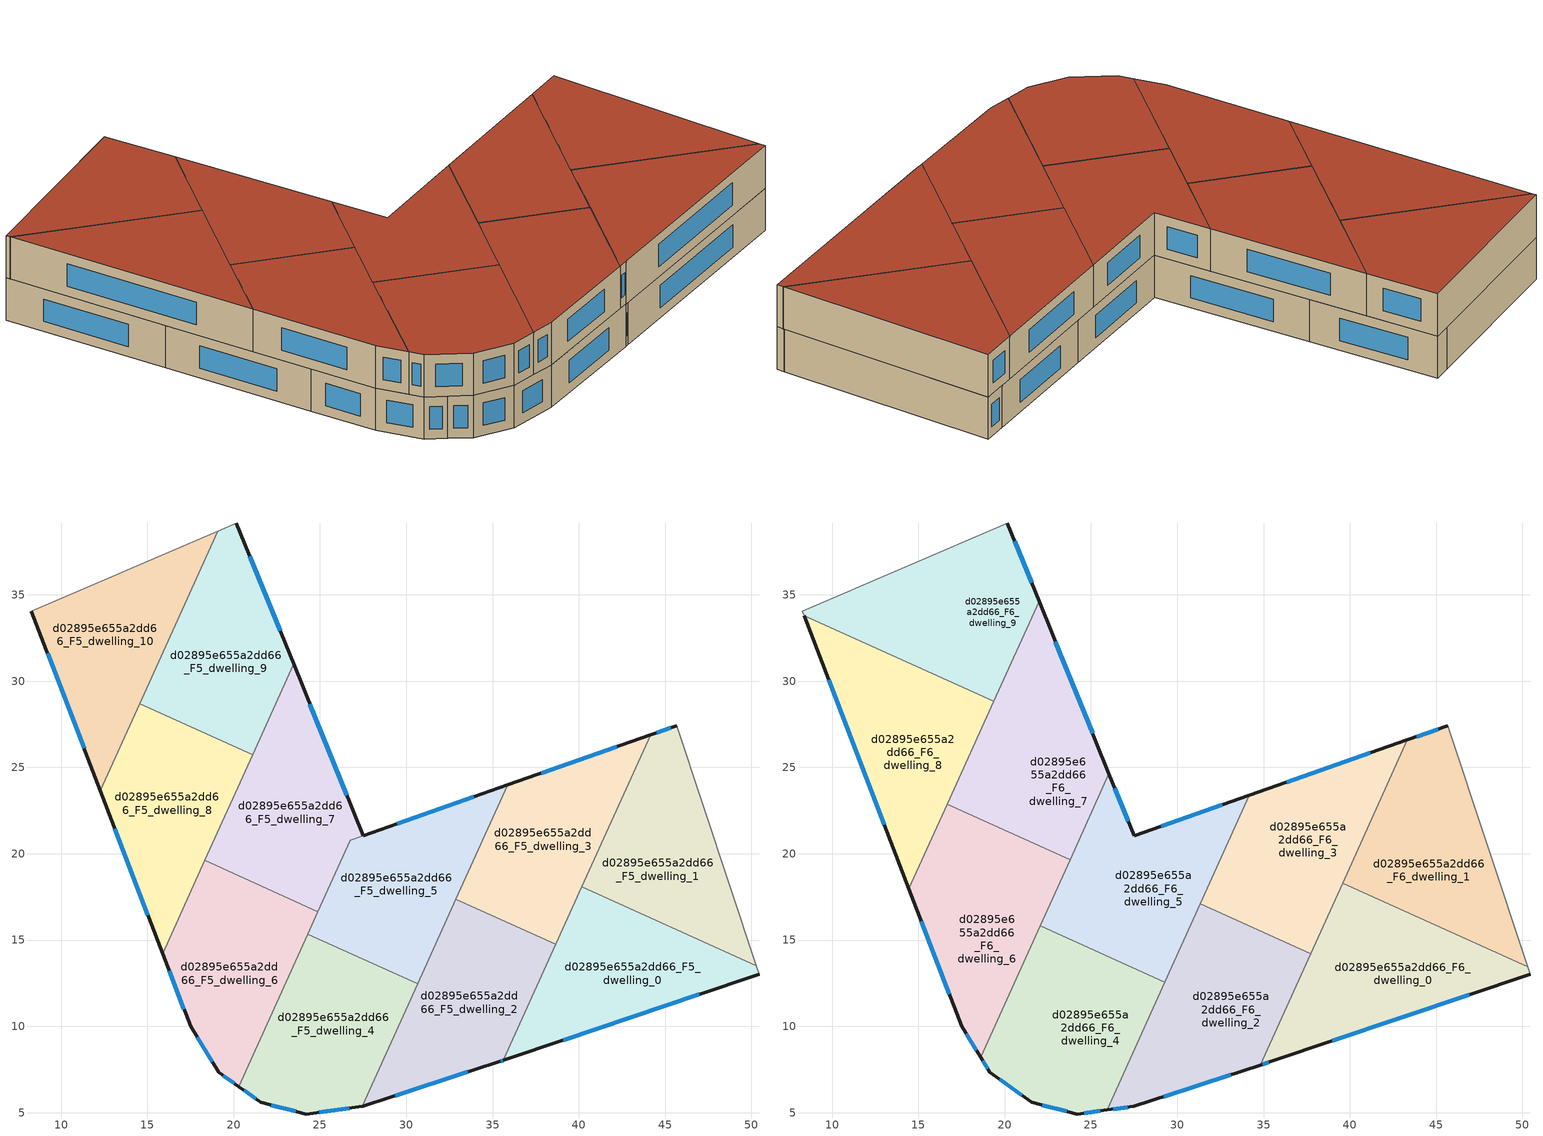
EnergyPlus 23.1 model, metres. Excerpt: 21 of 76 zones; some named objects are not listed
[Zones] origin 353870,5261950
d02895e655a2dd66_F5_dwelling_0
 floor to d02895e655a2dd66_F4_dwelling_0 (EU_floor_Construction): 50.28,13.52 50.44,13.03 35.62,8.03 40.17,18.09 z15
 wall outside (EU_wall_Construction): 35.62,8.03 50.44,13.03 z15:18
 wall to d02895e655a2dd66_F5_dwelling_1 (EU_wall_Construction): 50.28,13.52 40.17,18.09 z15:18
 wall adiabatic (EU_wall_Construction): 50.44,13.03 50.28,13.52 z15:18
 wall to d02895e655a2dd66_F5_dwelling_2 (EU_wall_Construction): 38.66,14.75 35.62,8.03 z15:18
 wall to d02895e655a2dd66_F5_dwelling_3 (EU_wall_Construction): 40.17,18.09 38.66,14.75 z15:18
 window (EU_Window_Construction): 39.1,9.2 46.96,11.86 z15.7:17.3
 ceiling adiabatic (EU_roof_Construction): 50.3,13.45 50.28,13.52 40.17,18.09 40.15,18.04 z18
d02895e655a2dd66_F5_dwelling_1
 floor to d02895e655a2dd66_F4_dwelling_1 (EU_floor_Construction): 45.67,27.42 50.28,13.52 40.17,18.09 44.15,26.88 z15
 wall outside (EU_wall_Construction): 45.67,27.42 44.15,26.88 z15:18
 wall adiabatic (EU_wall_Construction): 50.28,13.52 45.67,27.42 z15:18
 wall to d02895e655a2dd66_F5_dwelling_3 (EU_wall_Construction): 44.15,26.88 40.17,18.09 z15:18
 window (EU_Window_Construction): 45.32,27.29 44.51,27.01 z15.7:17.3
 ceiling adiabatic (EU_roof_Construction): 50.28,13.52 45.67,27.42 44.15,26.88 40.17,18.09 z18
d02895e655a2dd66_F5_dwelling_10
 floor to d02895e655a2dd66_F4_dwelling_10 (EU_floor_Construction): 19.07,38.69 12.26,23.66 8.28,34.05 z15
 wall outside (EU_wall_Construction): 8.28,34.05 12.26,23.66 z15:18
 wall adiabatic (EU_wall_Construction): 19.07,38.69 8.28,34.05 z15:18
 wall to d02895e655a2dd66_F5_dwelling_9 (EU_wall_Construction): 14.55,28.7 19.07,38.69 z15:18
 wall to d02895e655a2dd66_F5_dwelling_8 (EU_wall_Construction): 12.26,23.66 14.55,28.7 z15:18
 window (EU_Window_Construction): 9.22,31.61 11.33,26.1 z15.7:17.3
 ceiling adiabatic (EU_roof_Construction): 12.26,23.66 15.41,30.61 8.38,33.79 z18
d02895e655a2dd66_F5_dwelling_2
 floor to d02895e655a2dd66_F4_dwelling_2 (EU_floor_Construction): 38.66,14.75 35.62,8.03 35.45,7.97 27.48,5.37 27.45,5.37 32.88,17.37 z15
 wall outside (EU_wall_Construction): 27.45,5.37 27.48,5.37 35.45,7.97 35.62,8.03 z15:18
 wall to d02895e655a2dd66_F5_dwelling_3 (EU_wall_Construction): 38.66,14.75 32.88,17.37 z15:18
 wall to d02895e655a2dd66_F5_dwelling_4 (EU_wall_Construction): 30.66,12.47 27.45,5.37 z15:18
 wall to d02895e655a2dd66_F5_dwelling_5 (EU_wall_Construction): 32.88,17.37 30.66,12.47 z15:18
 window (EU_Window_Construction): 29.35,5.98 33.58,7.36 / 35.49,7.98 35.58,8.01 z15.7:17.3
d02895e655a2dd66_F5_dwelling_3
 floor to d02895e655a2dd66_F4_dwelling_3 (EU_floor_Construction): 44.15,26.88 38.66,14.75 32.88,17.37 35.87,23.98 z15
 wall outside (EU_wall_Construction): 44.15,26.88 35.87,23.98 z15:18
 wall to d02895e655a2dd66_F5_dwelling_5 (EU_wall_Construction): 35.87,23.98 32.88,17.37 z15:18
 window (EU_Window_Construction): 42.2,26.2 37.81,24.66 z15.7:17.3
d02895e655a2dd66_F5_dwelling_4
 floor to d02895e655a2dd66_F4_dwelling_4 (EU_floor_Construction): 30.66,12.47 27.45,5.37 24.2,4.92 21.57,5.6 20.3,6.51 24.3,15.35 z15
 wall outside (EU_wall_Construction): 20.3,6.51 21.57,5.6 24.2,4.92 27.45,5.37 z15:18
 wall to d02895e655a2dd66_F5_dwelling_5 (EU_wall_Construction): 30.66,12.47 24.3,15.35 z15:18
 wall to d02895e655a2dd66_F5_dwelling_6 (EU_wall_Construction): 24.3,15.35 20.3,6.51 z15:18
 window (EU_Window_Construction): 24.96,5.03 26.69,5.26 / 22.19,5.44 23.58,5.08 / 20.6,6.3 21.27,5.81 z15.7:17.3
 ceiling adiabatic (EU_roof_Construction): 27.45,5.37 30.66,12.47 24.3,15.35 24.09,14.9 29.28,12.55 25.94,5.16 z18
d02895e655a2dd66_F5_dwelling_5
 floor to d02895e655a2dd66_F4_dwelling_5 (EU_floor_Construction): 35.87,23.98 30.66,12.47 24.3,15.35 26.76,20.79 z15
 wall outside (EU_wall_Construction): 35.87,23.98 27.5,21.05 z15:18
 wall to d02895e655a2dd66_F5_dwelling_7 (EU_wall_Construction): 27.5,21.05 26.76,20.79 24.88,16.64 z15:18
 wall to d02895e655a2dd66_F5_dwelling_6 (EU_wall_Construction): 24.88,16.64 24.3,15.35 z15:18
 window (EU_Window_Construction): 33.9,23.3 29.47,21.74 z15.7:17.3
 ceiling adiabatic (EU_roof_Construction): 29.48,13 34.18,23.39 26.76,20.79 24.3,15.35 z18; 30.66,12.47 35.87,23.98 34.18,23.39 29.48,13 z18
d02895e655a2dd66_F5_dwelling_6
 floor to d02895e655a2dd66_F4_dwelling_6 (EU_floor_Construction): 24.88,16.64 20.3,6.51 19.14,7.34 17.5,9.99 15.88,14.22 18.32,19.61 z15
 wall outside (EU_wall_Construction): 15.88,14.22 17.5,9.99 19.14,7.34 20.3,6.51 z15:18
 wall to d02895e655a2dd66_F5_dwelling_7 (EU_wall_Construction): 24.88,16.64 18.32,19.61 z15:18
 wall to d02895e655a2dd66_F5_dwelling_8 (EU_wall_Construction): 18.32,19.61 15.88,14.22 z15:18
 window (EU_Window_Construction): 19.41,7.14 20.03,6.7 / 17.88,9.37 18.75,7.96 / 16.26,13.23 17.12,10.99 z15.7:17.3
d02895e655a2dd66_F5_dwelling_7
 floor to d02895e655a2dd66_F4_dwelling_7 (EU_floor_Construction): 23.47,31 27.5,21.05 26.76,20.79 24.88,16.64 18.32,19.61 z15
 wall outside (EU_wall_Construction): 27.5,21.05 23.47,31 z15:18
 wall to d02895e655a2dd66_F5_dwelling_9 (EU_wall_Construction): 23.47,31 21.09,25.74 z15:18
 wall to d02895e655a2dd66_F5_dwelling_8 (EU_wall_Construction): 21.09,25.74 18.32,19.61 z15:18
 window (EU_Window_Construction): 26.55,23.39 24.41,28.66 z15.7:17.3
d02895e655a2dd66_F5_dwelling_8
 floor to d02895e655a2dd66_F4_dwelling_8 (EU_floor_Construction): 21.09,25.74 15.88,14.22 12.26,23.66 14.55,28.7 z15
 wall outside (EU_wall_Construction): 12.26,23.66 15.88,14.22 z15:18
 wall to d02895e655a2dd66_F5_dwelling_9 (EU_wall_Construction): 21.09,25.74 14.55,28.7 z15:18
 window (EU_Window_Construction): 13.11,21.44 15.03,16.44 z15.7:17.3
 ceiling adiabatic (EU_roof_Construction): 14.45,17.96 18.5,26.92 14.55,28.7 12.26,23.66 z18
d02895e655a2dd66_F5_dwelling_9
 floor to d02895e655a2dd66_F4_dwelling_9 (EU_floor_Construction): 20.16,39.16 23.47,31 21.09,25.74 14.55,28.7 19.07,38.69 z15
 wall outside (EU_wall_Construction): 23.47,31 20.16,39.16 z15:18
 wall adiabatic (EU_wall_Construction): 20.16,39.16 19.07,38.69 z15:18
 window (EU_Window_Construction): 22.69,32.91 20.93,37.24 z15.7:17.3
d02895e655a2dd66_F6_dwelling_0
 floor to d02895e655a2dd66_F5_dwelling_0 (EU_floor_Construction): 50.3,13.45 50.44,13.03 35.62,8.03 40.15,18.04 z18
 floor to d02895e655a2dd66_F5_dwelling_2 (EU_floor_Construction): 38.66,14.75 35.62,8.03 35.45,7.97 34.81,7.76 38.09,15.01 z18
 floor to d02895e655a2dd66_F5_dwelling_3 (EU_floor_Construction): 40.15,18.04 38.66,14.75 38.09,15.01 39.58,18.3 z18
 wall outside (EU_wall_Construction): 34.81,7.76 35.45,7.97 50.44,13.03 z18:21
 wall to d02895e655a2dd66_F6_dwelling_1 (EU_wall_Construction): 50.3,13.45 39.58,18.3 z18:21
 wall adiabatic (EU_wall_Construction): 50.44,13.03 50.3,13.45 z18:21
 wall to d02895e655a2dd66_F6_dwelling_2 (EU_wall_Construction): 37.73,14.21 34.81,7.76 z18:21
 wall to d02895e655a2dd66_F6_dwelling_3 (EU_wall_Construction): 39.58,18.3 37.73,14.21 z18:21
 window (EU_Window_Construction): 38.97,9.16 46.92,11.84 / 34.96,7.81 35.3,7.92 z18.7:20.3
 roof outside (EU_roof_Construction): 50.44,13.03 50.3,13.45 39.58,18.3 34.81,7.76 35.45,7.97 z21
d02895e655a2dd66_F6_dwelling_1
 floor to d02895e655a2dd66_F5_dwelling_3 (EU_floor_Construction): 44.15,26.88 40.15,18.04 39.58,18.3 43.33,26.59 z18
 floor adiabatic (EU_floor_Construction): 45.67,27.42 50.3,13.45 40.15,18.04 44.15,26.88 z18
 wall outside (EU_wall_Construction): 45.67,27.42 43.33,26.59 z18:21
 wall adiabatic (EU_wall_Construction): 50.3,13.45 45.67,27.42 z18:21
 wall to d02895e655a2dd66_F6_dwelling_3 (EU_wall_Construction): 43.33,26.59 39.58,18.3 z18:21
 window (EU_Window_Construction): 45.12,27.22 43.88,26.79 z18.7:20.3
 roof outside (EU_roof_Construction): 50.3,13.45 45.67,27.42 43.33,26.59 39.58,18.3 z21
d02895e655a2dd66_F6_dwelling_2
 floor to d02895e655a2dd66_F5_dwelling_2 (EU_floor_Construction): 37.73,14.21 34.81,7.76 27.48,5.37 27.45,5.37 32.52,16.57 z18
 floor adiabatic (EU_floor_Construction): 32.52,16.57 27.45,5.37 27.48,5.37 25.94,5.16 31.34,17.1 z18
 wall outside (EU_wall_Construction): 25.94,5.16 27.48,5.37 34.81,7.76 z18:21
 wall to d02895e655a2dd66_F6_dwelling_3 (EU_wall_Construction): 37.73,14.21 31.34,17.1 z18:21
 wall to d02895e655a2dd66_F6_dwelling_4 (EU_wall_Construction): 29.28,12.55 25.94,5.16 z18:21
 wall to d02895e655a2dd66_F6_dwelling_5 (EU_wall_Construction): 31.34,17.1 29.28,12.55 z18:21
 window (EU_Window_Construction): 26.3,5.21 27.12,5.32 / 29.2,5.93 33.09,7.2 z18.7:20.3
 roof outside (EU_roof_Construction): 34.81,7.76 37.73,14.21 31.34,17.1 25.94,5.16 27.48,5.37 z21
d02895e655a2dd66_F6_dwelling_3
 floor to d02895e655a2dd66_F5_dwelling_3 (EU_floor_Construction): 43.33,26.59 38.09,15.01 32.88,17.37 35.87,23.98 z18
 floor adiabatic (EU_floor_Construction): 35.87,23.98 32.52,16.57 31.34,17.1 34.18,23.39 z18
 floor to d02895e655a2dd66_F5_dwelling_2 (EU_floor_Construction): 38.09,15.01 37.73,14.21 32.52,16.57 32.88,17.37 z18
 wall outside (EU_wall_Construction): 43.33,26.59 34.18,23.39 z18:21
 wall to d02895e655a2dd66_F6_dwelling_5 (EU_wall_Construction): 34.18,23.39 31.34,17.1 z18:21
 window (EU_Window_Construction): 41.18,25.84 36.33,24.14 z18.7:20.3
 roof outside (EU_roof_Construction): 37.73,14.21 43.33,26.59 34.18,23.39 31.34,17.1 z21
d02895e655a2dd66_F6_dwelling_4
 floor to d02895e655a2dd66_F5_dwelling_4 (EU_floor_Construction): 29.28,12.55 25.94,5.16 24.2,4.92 21.57,5.6 20.3,6.51 24.09,14.9 z18
 floor to d02895e655a2dd66_F5_dwelling_6 (EU_floor_Construction): 24.09,14.9 20.3,6.51 19.14,7.34 18.61,8.2 22.06,15.82 z18
 wall outside (EU_wall_Construction): 18.61,8.2 19.14,7.34 21.57,5.6 24.2,4.92 25.94,5.16 z18:21
 wall to d02895e655a2dd66_F6_dwelling_5 (EU_wall_Construction): 29.28,12.55 22.06,15.82 z18:21
 wall to d02895e655a2dd66_F6_dwelling_6 (EU_wall_Construction): 22.06,15.82 18.61,8.2 z18:21
 window (EU_Window_Construction): 18.73,8 19.01,7.54 / 24.61,4.98 25.53,5.1 / 22.19,5.44 23.58,5.08 / 19.71,6.93 21,6.01 z18.7:20.3
 roof outside (EU_roof_Construction): 25.94,5.16 29.28,12.55 22.06,15.82 18.61,8.2 19.14,7.34 21.57,5.6 24.2,4.92 z21
d02895e655a2dd66_F6_dwelling_5
 floor to d02895e655a2dd66_F5_dwelling_7 (EU_floor_Construction): 26.04,24.64 27.5,21.05 26.76,20.79 24.88,16.64 22.84,17.56 z18
 floor to d02895e655a2dd66_F5_dwelling_6 (EU_floor_Construction): 24.88,16.64 24.09,14.9 22.06,15.82 22.84,17.56 z18
 floor adiabatic (EU_floor_Construction): 34.18,23.39 29.28,12.55 24.09,14.9 26.76,20.79 z18
 wall outside (EU_wall_Construction): 34.18,23.39 27.5,21.05 26.04,24.64 z18:21
 wall to d02895e655a2dd66_F6_dwelling_7 (EU_wall_Construction): 26.04,24.64 23.79,19.65 z18:21
 wall to d02895e655a2dd66_F6_dwelling_6 (EU_wall_Construction): 23.79,19.65 22.06,15.82 z18:21
 window (EU_Window_Construction): 32.61,22.84 29.07,21.6 / 27.16,21.9 26.38,23.8 z18.7:20.3
 roof outside (EU_roof_Construction): 29.28,12.55 34.18,23.39 27.5,21.05 26.04,24.64 22.06,15.82 z21
d02895e655a2dd66_F6_dwelling_6
 floor to d02895e655a2dd66_F5_dwelling_6 (EU_floor_Construction): 22.84,17.56 18.61,8.2 17.5,9.99 15.88,14.22 18.32,19.61 z18
 floor to d02895e655a2dd66_F5_dwelling_8 (EU_floor_Construction): 19.26,21.7 15.88,14.22 14.45,17.96 16.67,22.87 z18
 floor to d02895e655a2dd66_F5_dwelling_7 (EU_floor_Construction): 23.79,19.65 22.84,17.56 18.32,19.61 19.26,21.7 z18
 wall outside (EU_wall_Construction): 14.45,17.96 17.5,9.99 18.61,8.2 z18:21
 wall to d02895e655a2dd66_F6_dwelling_7 (EU_wall_Construction): 23.79,19.65 16.67,22.87 z18:21
 wall to d02895e655a2dd66_F6_dwelling_8 (EU_wall_Construction): 16.67,22.87 14.45,17.96 z18:21
 window (EU_Window_Construction): 15.16,16.09 16.78,11.86 / 17.76,9.57 18.35,8.62 z18.7:20.3
 roof outside (EU_roof_Construction): 18.61,8.2 23.79,19.65 16.67,22.87 14.45,17.96 17.5,9.99 z21
d02895e655a2dd66_F6_dwelling_7
 floor to d02895e655a2dd66_F5_dwelling_7 (EU_floor_Construction): 23.47,31 26.04,24.64 23.79,19.65 19.26,21.7 z18
 floor to d02895e655a2dd66_F5_dwelling_9 (EU_floor_Construction): 21.99,34.64 23.47,31 21.09,25.74 18.5,26.92 z18
 floor to d02895e655a2dd66_F5_dwelling_8 (EU_floor_Construction): 21.09,25.74 19.26,21.7 16.67,22.87 18.5,26.92 z18
 wall outside (EU_wall_Construction): 26.04,24.64 21.99,34.64 z18:21
 wall to d02895e655a2dd66_F6_dwelling_9 (EU_wall_Construction): 21.99,34.64 19.36,28.82 z18:21
 wall to d02895e655a2dd66_F6_dwelling_8 (EU_wall_Construction): 19.36,28.82 16.67,22.87 z18:21
 window (EU_Window_Construction): 25.09,26.99 22.94,32.29 z18.7:20.3
 roof outside (EU_roof_Construction): 23.79,19.65 26.04,24.64 21.99,34.64 16.67,22.87 z21
d02895e655a2dd66_F6_dwelling_8
 floor to d02895e655a2dd66_F5_dwelling_9 (EU_floor_Construction): 19.36,28.82 18.5,26.92 14.55,28.7 15.41,30.61 z18
 floor adiabatic (EU_floor_Construction): 15.41,30.61 14.55,28.7 18.5,26.92 14.45,17.96 8.38,33.79 z18
 wall outside (EU_wall_Construction): 8.38,33.79 14.45,17.96 z18:21
 wall to d02895e655a2dd66_F6_dwelling_9 (EU_wall_Construction): 19.36,28.82 8.38,33.79 z18:21
 window (EU_Window_Construction): 9.81,30.07 13.02,21.68 z18.7:20.3
 roof outside (EU_roof_Construction): 14.45,17.96 19.36,28.82 8.38,33.79 z21
d02895e655a2dd66_F6_dwelling_9
 floor to d02895e655a2dd66_F5_dwelling_10 (EU_floor_Construction): 19.07,38.69 15.41,30.61 8.38,33.79 8.28,34.05 z18
 floor to d02895e655a2dd66_F5_dwelling_9 (EU_floor_Construction): 20.16,39.16 21.99,34.64 19.36,28.82 15.41,30.61 19.07,38.69 z18
 wall outside (EU_wall_Construction): 21.99,34.64 20.16,39.16 z18:21
 wall adiabatic (EU_wall_Construction): 20.16,39.16 8.28,34.05 8.38,33.79 z18:21
 window (EU_Window_Construction): 21.56,35.7 20.59,38.1 z18.7:20.3
 roof outside (EU_roof_Construction): 19.36,28.82 21.99,34.64 20.16,39.16 8.28,34.05 8.38,33.79 z21
[Building]
EU S2 Campaign: North Axis=0; Terrain=City; Solar Distribution=FullExterior
[Site:Location]
Budapest.Ferenc.Liszt.Intl.AP: Latitude=47.437; Longitude=19.256; Time Zone=1; Elevation=185
[SizingPeriod:WeatherFileDays]
AnnualSizingPeriod: Begin Month=1; Begin Day of Month=1; End Month=12; End Day of Month=31; Day of Week for Start Day=Monday; Use Weather File Daylight Saving Period=No; Use Weather File Rain and Snow Indicators=No
[MATERIAL]
EU_InternalMass_Material: Roughness=MediumRough; Thickness=0.1; Conductivity=1; Density=1800; Specific Heat=900; Thermal Absorptance=0.9; Solar Absorptance=0.7; Visible Absorptance=0.7
[MATERIAL:NOMASS] Roughness=MediumRough; Thermal Absorptance=0.9; Solar Absorptance=0.7; Visible Absorptance=0.7
Name | Thermal Resistance
EU_wall_NoMass | 0.832559
EU_roof_NoMass | 1.39638
EU_floor_NoMass | 0.872794
[WINDOWMATERIAL:SIMPLEGLAZINGSYSTEM]
EU_Window_SimpleGlazing: UFactor=2.79869; Solar Heat Gain Coefficient=0.75; Visible Transmittance=0.75
[CONSTRUCTION]
EU_wall_Construction: EU_wall_NoMass
EU_roof_Construction: EU_roof_NoMass
EU_floor_Construction: EU_floor_NoMass
EU_Window_Construction: EU_Window_SimpleGlazing
EU_InternalMass_Construction: EU_InternalMass_Material
[ZONE] Type=1; Multiplier=1; Ceiling Height=autocalculate; Floor Area=autocalculate; Part of Total Floor Area=Yes
Name | Volume
d02895e655a2dd66_F5_dwelling_0 | 195.946
d02895e655a2dd66_F6_dwelling_0 | 215.528
d02895e655a2dd66_F5_dwelling_1 | 195.942
d02895e655a2dd66_F6_dwelling_1 | 215.512
d02895e655a2dd66_F5_dwelling_10 | 195.93
d02895e655a2dd66_F5_dwelling_2 | 195.921
d02895e655a2dd66_F6_dwelling_2; d02895e655a2dd66_F6_dwelling_6 | 215.536
d02895e655a2dd66_F5_dwelling_3 | 195.933
d02895e655a2dd66_F6_dwelling_3 | 215.529
d02895e655a2dd66_F5_dwelling_4 | 195.952
d02895e655a2dd66_F6_dwelling_4 | 215.524
d02895e655a2dd66_F5_dwelling_5 | 194.962
d02895e655a2dd66_F6_dwelling_5 | 215.531
d02895e655a2dd66_F5_dwelling_6 | 195.957
d02895e655a2dd66_F5_dwelling_7 | 196.861
d02895e655a2dd66_F6_dwelling_7 | 215.5
d02895e655a2dd66_F5_dwelling_8 | 195.936
d02895e655a2dd66_F6_dwelling_8 | 215.535
d02895e655a2dd66_F5_dwelling_9 | 195.935
d02895e655a2dd66_F6_dwelling_9 | 215.544
[INTERNALMASS] Construction=EU_InternalMass_Construction
Name | Zone or ZoneList | Surface Area
d02895e655a2dd66_F5_dwelling_0_EU_InternalMass | d02895e655a2dd66_F5_dwelling_0 | 65.3163
d02895e655a2dd66_F5_dwelling_1_EU_InternalMass | d02895e655a2dd66_F5_dwelling_1 | 65.3139
d02895e655a2dd66_F5_dwelling_2_EU_InternalMass | d02895e655a2dd66_F5_dwelling_2 | 65.3084
d02895e655a2dd66_F5_dwelling_3_EU_InternalMass | d02895e655a2dd66_F5_dwelling_3 | 65.3115
d02895e655a2dd66_F5_dwelling_4_EU_InternalMass | d02895e655a2dd66_F5_dwelling_4 | 65.3176
d02895e655a2dd66_F5_dwelling_5_EU_InternalMass | d02895e655a2dd66_F5_dwelling_5 | 65.0095
d02895e655a2dd66_F5_dwelling_6_EU_InternalMass | d02895e655a2dd66_F5_dwelling_6 | 65.3183
d02895e655a2dd66_F5_dwelling_7_EU_InternalMass | d02895e655a2dd66_F5_dwelling_7 | 65.6215
d02895e655a2dd66_F5_dwelling_8_EU_InternalMass | d02895e655a2dd66_F5_dwelling_8 | 65.3122
d02895e655a2dd66_F5_dwelling_9_EU_InternalMass | d02895e655a2dd66_F5_dwelling_9 | 65.3107
d02895e655a2dd66_F5_dwelling_10_EU_InternalMass | d02895e655a2dd66_F5_dwelling_10 | 65.3101
d02895e655a2dd66_F6_dwelling_0_EU_InternalMass | d02895e655a2dd66_F6_dwelling_0 | 71.8435
d02895e655a2dd66_F6_dwelling_1_EU_InternalMass | d02895e655a2dd66_F6_dwelling_1 | 71.8397
d02895e655a2dd66_F6_dwelling_2_EU_InternalMass | d02895e655a2dd66_F6_dwelling_2 | 71.8451
d02895e655a2dd66_F6_dwelling_3_EU_InternalMass | d02895e655a2dd66_F6_dwelling_3 | 71.8442
d02895e655a2dd66_F6_dwelling_4_EU_InternalMass | d02895e655a2dd66_F6_dwelling_4 | 71.8414
d02895e655a2dd66_F6_dwelling_5_EU_InternalMass | d02895e655a2dd66_F6_dwelling_5 | 71.8438
d02895e655a2dd66_F6_dwelling_6_EU_InternalMass | d02895e655a2dd66_F6_dwelling_6 | 71.8449
d02895e655a2dd66_F6_dwelling_7_EU_InternalMass | d02895e655a2dd66_F6_dwelling_7 | 71.8335
d02895e655a2dd66_F6_dwelling_8_EU_InternalMass | d02895e655a2dd66_F6_dwelling_8 | 71.8422
d02895e655a2dd66_F6_dwelling_9_EU_InternalMass | d02895e655a2dd66_F6_dwelling_9 | 71.8505
[OTHEREQUIPMENT] Fuel Type=Electricity; Design Level Calculation Method=Watts/Area; Power per Zone Floor Area=1; Fraction Latent=0; Fraction Radiant=0; Fraction Lost=0; Carbon Dioxide Generation Rate=0; EndUse Subcategory=EU_Step8_InternalGains
Name | Zone or ZoneList or Space or SpaceList | Schedule
EU_Step8_InternalGain_d02895e655a2dd66_F5_dwelling_0_f000 | d02895e655a2dd66_F5_dwelling_0 | EU_Step8_GainSchedule_d02895e655a2dd66_F5_dwelling_0_f000
EU_Step8_InternalGain_d02895e655a2dd66_F5_dwelling_1_f000 | d02895e655a2dd66_F5_dwelling_1 | EU_Step8_GainSchedule_d02895e655a2dd66_F5_dwelling_1_f000
EU_Step8_InternalGain_d02895e655a2dd66_F5_dwelling_2_f000 | d02895e655a2dd66_F5_dwelling_2 | EU_Step8_GainSchedule_d02895e655a2dd66_F5_dwelling_2_f000
EU_Step8_InternalGain_d02895e655a2dd66_F5_dwelling_3_f000 | d02895e655a2dd66_F5_dwelling_3 | EU_Step8_GainSchedule_d02895e655a2dd66_F5_dwelling_3_f000
EU_Step8_InternalGain_d02895e655a2dd66_F5_dwelling_4_f000 | d02895e655a2dd66_F5_dwelling_4 | EU_Step8_GainSchedule_d02895e655a2dd66_F5_dwelling_4_f000
EU_Step8_InternalGain_d02895e655a2dd66_F5_dwelling_5_f000 | d02895e655a2dd66_F5_dwelling_5 | EU_Step8_GainSchedule_d02895e655a2dd66_F5_dwelling_5_f000
EU_Step8_InternalGain_d02895e655a2dd66_F5_dwelling_6_f000 | d02895e655a2dd66_F5_dwelling_6 | EU_Step8_GainSchedule_d02895e655a2dd66_F5_dwelling_6_f000
EU_Step8_InternalGain_d02895e655a2dd66_F5_dwelling_7_f000 | d02895e655a2dd66_F5_dwelling_7 | EU_Step8_GainSchedule_d02895e655a2dd66_F5_dwelling_7_f000
EU_Step8_InternalGain_d02895e655a2dd66_F5_dwelling_8_f000 | d02895e655a2dd66_F5_dwelling_8 | EU_Step8_GainSchedule_d02895e655a2dd66_F5_dwelling_8_f000
EU_Step8_InternalGain_d02895e655a2dd66_F5_dwelling_9_f000 | d02895e655a2dd66_F5_dwelling_9 | EU_Step8_GainSchedule_d02895e655a2dd66_F5_dwelling_9_f000
EU_Step8_InternalGain_d02895e655a2dd66_F5_dwelling_10_f000 | d02895e655a2dd66_F5_dwelling_10 | EU_Step8_GainSchedule_d02895e655a2dd66_F5_dwelling_10_f000
EU_Step8_InternalGain_d02895e655a2dd66_F6_dwelling_0_f000 | d02895e655a2dd66_F6_dwelling_0 | EU_Step8_GainSchedule_d02895e655a2dd66_F6_dwelling_0_f000
EU_Step8_InternalGain_d02895e655a2dd66_F6_dwelling_1_f000 | d02895e655a2dd66_F6_dwelling_1 | EU_Step8_GainSchedule_d02895e655a2dd66_F6_dwelling_1_f000
EU_Step8_InternalGain_d02895e655a2dd66_F6_dwelling_2_f000 | d02895e655a2dd66_F6_dwelling_2 | EU_Step8_GainSchedule_d02895e655a2dd66_F6_dwelling_2_f000
EU_Step8_InternalGain_d02895e655a2dd66_F6_dwelling_3_f000 | d02895e655a2dd66_F6_dwelling_3 | EU_Step8_GainSchedule_d02895e655a2dd66_F6_dwelling_3_f000
EU_Step8_InternalGain_d02895e655a2dd66_F6_dwelling_4_f000 | d02895e655a2dd66_F6_dwelling_4 | EU_Step8_GainSchedule_d02895e655a2dd66_F6_dwelling_4_f000
EU_Step8_InternalGain_d02895e655a2dd66_F6_dwelling_5_f000 | d02895e655a2dd66_F6_dwelling_5 | EU_Step8_GainSchedule_d02895e655a2dd66_F6_dwelling_5_f000
EU_Step8_InternalGain_d02895e655a2dd66_F6_dwelling_6_f000 | d02895e655a2dd66_F6_dwelling_6 | EU_Step8_GainSchedule_d02895e655a2dd66_F6_dwelling_6_f000
EU_Step8_InternalGain_d02895e655a2dd66_F6_dwelling_7_f000 | d02895e655a2dd66_F6_dwelling_7 | EU_Step8_GainSchedule_d02895e655a2dd66_F6_dwelling_7_f000
EU_Step8_InternalGain_d02895e655a2dd66_F6_dwelling_8_f000 | d02895e655a2dd66_F6_dwelling_8 | EU_Step8_GainSchedule_d02895e655a2dd66_F6_dwelling_8_f000
EU_Step8_InternalGain_d02895e655a2dd66_F6_dwelling_9_f000 | d02895e655a2dd66_F6_dwelling_9 | EU_Step8_GainSchedule_d02895e655a2dd66_F6_dwelling_9_f000
[ZONEVENTILATION:DESIGNFLOWRATE] Schedule=EU_AlwaysOn; Design Flow Rate Calculation Method=AirChanges/Hour; Air Changes per Hour=0.475469; Ventilation Type=Natural; Fan Pressure Rise=0; Fan Total Efficiency=1; Constant Term Coefficient=1; Temperature Term Coefficient=0; Velocity Term Coefficient=0; Velocity Squared Term Coefficient=0; Minimum Indoor Temperature=-100; Maximum Indoor Temperature=100; Delta Temperature=-100; Minimum Outdoor Temperature=-100; Maximum Outdoor Temperature=100; Maximum Wind Speed=40
Name | Zone or ZoneList or Space or SpaceList
EU_ConstantAir_d02895e655a2dd66_F5_dwelling_0 | d02895e655a2dd66_F5_dwelling_0
EU_ConstantAir_d02895e655a2dd66_F5_dwelling_1 | d02895e655a2dd66_F5_dwelling_1
EU_ConstantAir_d02895e655a2dd66_F5_dwelling_2 | d02895e655a2dd66_F5_dwelling_2
EU_ConstantAir_d02895e655a2dd66_F5_dwelling_3 | d02895e655a2dd66_F5_dwelling_3
EU_ConstantAir_d02895e655a2dd66_F5_dwelling_4 | d02895e655a2dd66_F5_dwelling_4
EU_ConstantAir_d02895e655a2dd66_F5_dwelling_5 | d02895e655a2dd66_F5_dwelling_5
EU_ConstantAir_d02895e655a2dd66_F5_dwelling_6 | d02895e655a2dd66_F5_dwelling_6
EU_ConstantAir_d02895e655a2dd66_F5_dwelling_7 | d02895e655a2dd66_F5_dwelling_7
EU_ConstantAir_d02895e655a2dd66_F5_dwelling_8 | d02895e655a2dd66_F5_dwelling_8
EU_ConstantAir_d02895e655a2dd66_F5_dwelling_9 | d02895e655a2dd66_F5_dwelling_9
EU_ConstantAir_d02895e655a2dd66_F5_dwelling_10 | d02895e655a2dd66_F5_dwelling_10
EU_ConstantAir_d02895e655a2dd66_F6_dwelling_0 | d02895e655a2dd66_F6_dwelling_0
EU_ConstantAir_d02895e655a2dd66_F6_dwelling_1 | d02895e655a2dd66_F6_dwelling_1
EU_ConstantAir_d02895e655a2dd66_F6_dwelling_2 | d02895e655a2dd66_F6_dwelling_2
EU_ConstantAir_d02895e655a2dd66_F6_dwelling_3 | d02895e655a2dd66_F6_dwelling_3
EU_ConstantAir_d02895e655a2dd66_F6_dwelling_4 | d02895e655a2dd66_F6_dwelling_4
EU_ConstantAir_d02895e655a2dd66_F6_dwelling_5 | d02895e655a2dd66_F6_dwelling_5
EU_ConstantAir_d02895e655a2dd66_F6_dwelling_6 | d02895e655a2dd66_F6_dwelling_6
EU_ConstantAir_d02895e655a2dd66_F6_dwelling_7 | d02895e655a2dd66_F6_dwelling_7
EU_ConstantAir_d02895e655a2dd66_F6_dwelling_8 | d02895e655a2dd66_F6_dwelling_8
EU_ConstantAir_d02895e655a2dd66_F6_dwelling_9 | d02895e655a2dd66_F6_dwelling_9
[HVACTEMPLATE:ZONE:IDEALLOADSAIRSYSTEM] System Availability Schedule=EU_AlwaysOn; Maximum Heating Supply Air Temperature=50; Minimum Cooling Supply Air Temperature=13; Maximum Heating Supply Air Humidity Ratio=0.0156; Minimum Cooling Supply Air Humidity Ratio=0.0077; Heating Limit=NoLimit; Cooling Limit=NoLimit; Heating Availability Schedule=EU_AlwaysOn; Cooling Availability Schedule=EU_CoolingOff; Dehumidification Control Type=ConstantSensibleHeatRatio; Cooling Sensible Heat Ratio=0.7; Dehumidification Setpoint=60; Humidification Control Type=None; Humidification Setpoint=30; Outdoor Air Method=None; Outdoor Air Flow Rate per Person=0.00944; Outdoor Air Flow Rate per Zone Floor Area=0; Outdoor Air Flow Rate per Zone=0; Demand Controlled Ventilation Type=None; Outdoor Air Economizer Type=NoEconomizer; Heat Recovery Type=None; Sensible Heat Recovery Effectiveness=0.7; Latent Heat Recovery Effectiveness=0.65
Name | Template Thermostat
d02895e655a2dd66_F5_dwelling_0 | EU_HeatOnly_d02895e655a2dd66_F5_dwelling_0
d02895e655a2dd66_F5_dwelling_1 | EU_HeatOnly_d02895e655a2dd66_F5_dwelling_1
d02895e655a2dd66_F5_dwelling_2 | EU_HeatOnly_d02895e655a2dd66_F5_dwelling_2
d02895e655a2dd66_F5_dwelling_3 | EU_HeatOnly_d02895e655a2dd66_F5_dwelling_3
d02895e655a2dd66_F5_dwelling_4 | EU_HeatOnly_d02895e655a2dd66_F5_dwelling_4
d02895e655a2dd66_F5_dwelling_5 | EU_HeatOnly_d02895e655a2dd66_F5_dwelling_5
d02895e655a2dd66_F5_dwelling_6 | EU_HeatOnly_d02895e655a2dd66_F5_dwelling_6
d02895e655a2dd66_F5_dwelling_7 | EU_HeatOnly_d02895e655a2dd66_F5_dwelling_7
d02895e655a2dd66_F5_dwelling_8 | EU_HeatOnly_d02895e655a2dd66_F5_dwelling_8
d02895e655a2dd66_F5_dwelling_9 | EU_HeatOnly_d02895e655a2dd66_F5_dwelling_9
d02895e655a2dd66_F5_dwelling_10 | EU_HeatOnly_d02895e655a2dd66_F5_dwelling_10
d02895e655a2dd66_F6_dwelling_0 | EU_HeatOnly_d02895e655a2dd66_F6_dwelling_0
d02895e655a2dd66_F6_dwelling_1 | EU_HeatOnly_d02895e655a2dd66_F6_dwelling_1
d02895e655a2dd66_F6_dwelling_2 | EU_HeatOnly_d02895e655a2dd66_F6_dwelling_2
d02895e655a2dd66_F6_dwelling_3 | EU_HeatOnly_d02895e655a2dd66_F6_dwelling_3
d02895e655a2dd66_F6_dwelling_4 | EU_HeatOnly_d02895e655a2dd66_F6_dwelling_4
d02895e655a2dd66_F6_dwelling_5 | EU_HeatOnly_d02895e655a2dd66_F6_dwelling_5
d02895e655a2dd66_F6_dwelling_6 | EU_HeatOnly_d02895e655a2dd66_F6_dwelling_6
d02895e655a2dd66_F6_dwelling_7 | EU_HeatOnly_d02895e655a2dd66_F6_dwelling_7
d02895e655a2dd66_F6_dwelling_8 | EU_HeatOnly_d02895e655a2dd66_F6_dwelling_8
d02895e655a2dd66_F6_dwelling_9 | EU_HeatOnly_d02895e655a2dd66_F6_dwelling_9
[SIZING:ZONE] Zone Cooling Design Supply Air Temperature Input Method=SupplyAirTemperature; Zone Cooling Design Supply Air Temperature=13; Zone Heating Design Supply Air Temperature Input Method=SupplyAirTemperature; Zone Heating Design Supply Air Temperature=50; Zone Cooling Design Supply Air Humidity Ratio=0.008; Zone Heating Design Supply Air Humidity Ratio=0.008; Cooling Design Air Flow Method=DesignDay; Cooling Design Air Flow Rate=0; Cooling Minimum Air Flow per Zone Floor Area=0.000762; Cooling Minimum Air Flow=0; Cooling Minimum Air Flow Fraction=0.2; Heating Design Air Flow Method=DesignDay; Heating Design Air Flow Rate=0; Heating Maximum Air Flow per Zone Floor Area=0.002032; Heating Maximum Air Flow=0.141576; Heating Maximum Air Flow Fraction=0.3; Account for Dedicated Outdoor Air System=No; Dedicated Outdoor Air System Control Strategy=NeutralSupplyAir; Dedicated Outdoor Air Low Setpoint Temperature for Design=autosize; Dedicated Outdoor Air High Setpoint Temperature for Design=autosize; Zone Load Sizing Method=Sensible Load Only No Latent Load; Zone Latent Cooling Design Supply Air Humidity Ratio Input Method=HumidityRatioDifference; Zone Cooling Design Supply Air Humidity Ratio Difference=0.005; Zone Latent Heating Design Supply Air Humidity Ratio Input Method=HumidityRatioDifference; Zone Humidification Design Supply Air Humidity Ratio Difference=0.005
d02895e655a2dd66_F5_dwelling_0; d02895e655a2dd66_F5_dwelling_1; d02895e655a2dd66_F5_dwelling_2; d02895e655a2dd66_F5_dwelling_3; d02895e655a2dd66_F5_dwelling_4; d02895e655a2dd66_F5_dwelling_5; d02895e655a2dd66_F5_dwelling_6; d02895e655a2dd66_F5_dwelling_7; d02895e655a2dd66_F5_dwelling_8; d02895e655a2dd66_F5_dwelling_9; d02895e655a2dd66_F5_dwelling_10; d02895e655a2dd66_F6_dwelling_0; d02895e655a2dd66_F6_dwelling_1; d02895e655a2dd66_F6_dwelling_2; d02895e655a2dd66_F6_dwelling_3; d02895e655a2dd66_F6_dwelling_4; d02895e655a2dd66_F6_dwelling_5; d02895e655a2dd66_F6_dwelling_6; d02895e655a2dd66_F6_dwelling_7; d02895e655a2dd66_F6_dwelling_8; d02895e655a2dd66_F6_dwelling_9
[SCHEDULE:CONSTANT]
Name | Hourly Value
EU_AlwaysOn | 1
EU_CoolingOff | 0
[SCHEDULE:FILE] Column Number=1; Rows to Skip at Top=0; Number of Hours of Data=8760; Column Separator=Comma; Interpolate to Timestep=No; Minutes per Item=60; Adjust Schedule for Daylight Savings=Yes
Name | File
EU_Step8_GainSchedule_d02895e655a2dd66_F5_dwelling_0_f000 | ../../schedules/d02895e655a2dd66/d02895e655a2dd66_F5_dwelling_0_f000_gain.csv
EU_Step8_GainSchedule_d02895e655a2dd66_F5_dwelling_1_f000 | ../../schedules/d02895e655a2dd66/d02895e655a2dd66_F5_dwelling_1_f000_gain.csv
EU_Step8_GainSchedule_d02895e655a2dd66_F5_dwelling_2_f000 | ../../schedules/d02895e655a2dd66/d02895e655a2dd66_F5_dwelling_2_f000_gain.csv
EU_Step8_GainSchedule_d02895e655a2dd66_F5_dwelling_3_f000 | ../../schedules/d02895e655a2dd66/d02895e655a2dd66_F5_dwelling_3_f000_gain.csv
EU_Step8_GainSchedule_d02895e655a2dd66_F5_dwelling_4_f000 | ../../schedules/d02895e655a2dd66/d02895e655a2dd66_F5_dwelling_4_f000_gain.csv
EU_Step8_GainSchedule_d02895e655a2dd66_F5_dwelling_5_f000 | ../../schedules/d02895e655a2dd66/d02895e655a2dd66_F5_dwelling_5_f000_gain.csv
EU_Step8_GainSchedule_d02895e655a2dd66_F5_dwelling_6_f000 | ../../schedules/d02895e655a2dd66/d02895e655a2dd66_F5_dwelling_6_f000_gain.csv
EU_Step8_GainSchedule_d02895e655a2dd66_F5_dwelling_7_f000 | ../../schedules/d02895e655a2dd66/d02895e655a2dd66_F5_dwelling_7_f000_gain.csv
EU_Step8_GainSchedule_d02895e655a2dd66_F5_dwelling_8_f000 | ../../schedules/d02895e655a2dd66/d02895e655a2dd66_F5_dwelling_8_f000_gain.csv
EU_Step8_GainSchedule_d02895e655a2dd66_F5_dwelling_9_f000 | ../../schedules/d02895e655a2dd66/d02895e655a2dd66_F5_dwelling_9_f000_gain.csv
EU_Step8_GainSchedule_d02895e655a2dd66_F5_dwelling_10_f000 | ../../schedules/d02895e655a2dd66/d02895e655a2dd66_F5_dwelling_10_f000_gain.csv
EU_Step8_GainSchedule_d02895e655a2dd66_F6_dwelling_0_f000 | ../../schedules/d02895e655a2dd66/d02895e655a2dd66_F6_dwelling_0_f000_gain.csv
EU_Step8_GainSchedule_d02895e655a2dd66_F6_dwelling_1_f000 | ../../schedules/d02895e655a2dd66/d02895e655a2dd66_F6_dwelling_1_f000_gain.csv
EU_Step8_GainSchedule_d02895e655a2dd66_F6_dwelling_2_f000 | ../../schedules/d02895e655a2dd66/d02895e655a2dd66_F6_dwelling_2_f000_gain.csv
EU_Step8_GainSchedule_d02895e655a2dd66_F6_dwelling_3_f000 | ../../schedules/d02895e655a2dd66/d02895e655a2dd66_F6_dwelling_3_f000_gain.csv
EU_Step8_GainSchedule_d02895e655a2dd66_F6_dwelling_4_f000 | ../../schedules/d02895e655a2dd66/d02895e655a2dd66_F6_dwelling_4_f000_gain.csv
EU_Step8_GainSchedule_d02895e655a2dd66_F6_dwelling_5_f000 | ../../schedules/d02895e655a2dd66/d02895e655a2dd66_F6_dwelling_5_f000_gain.csv
EU_Step8_GainSchedule_d02895e655a2dd66_F6_dwelling_6_f000 | ../../schedules/d02895e655a2dd66/d02895e655a2dd66_F6_dwelling_6_f000_gain.csv
EU_Step8_GainSchedule_d02895e655a2dd66_F6_dwelling_7_f000 | ../../schedules/d02895e655a2dd66/d02895e655a2dd66_F6_dwelling_7_f000_gain.csv
EU_Step8_GainSchedule_d02895e655a2dd66_F6_dwelling_8_f000 | ../../schedules/d02895e655a2dd66/d02895e655a2dd66_F6_dwelling_8_f000_gain.csv
EU_Step8_GainSchedule_d02895e655a2dd66_F6_dwelling_9_f000 | ../../schedules/d02895e655a2dd66/d02895e655a2dd66_F6_dwelling_9_f000_gain.csv
